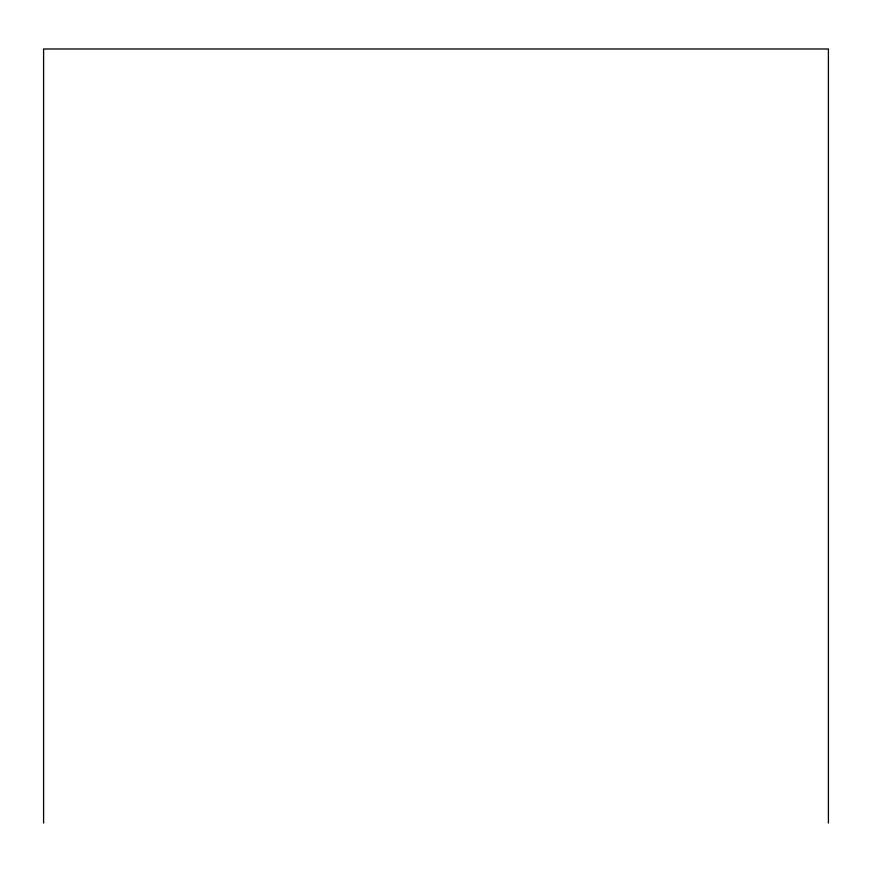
<?xml version="1.0" encoding="UTF-8"?>
<svg xmlns="http://www.w3.org/2000/svg" width="872" height="872" viewBox="0 0 872 872"><rect width="100%" height="100%" fill="white"/><g stroke="black" fill="none" stroke-linecap="round" stroke-linejoin="round"><path stroke-width="1.31" d="M828.4 823.015L828.4 48.985L43.6 48.985L43.6 823.015"/></g></svg>
